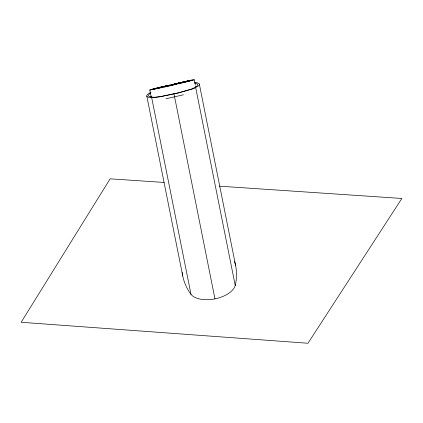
<?xml version="1.0" encoding="UTF-8"?>
<svg xmlns="http://www.w3.org/2000/svg" width="423" height="423" viewBox="0 0 423 423"><rect width="100%" height="100%" fill="white"/><g stroke="black" fill="none" stroke-linecap="round" stroke-linejoin="round"><path stroke-width="0.63" d="M150.979 92.796L149.837 93.615A197.15 12.949 -12.8 0 0 151.741 97.153L155.209 97.258L161.263 96.428L178.474 92.817L192.365 88.825L196.505 86.44A197.055 12.944 -12.8 0 0 194.628 83.077M150.535 96.677L151.297 96.132M150.255 92.563L148.108 93.991A198.836 13.06 -12.8 0 0 151.72 97.745L160.132 96.777L178.903 92.838L193.956 88.518L198.234 86.059A198.842 13.06 -12.8 0 0 194.702 82.48M156.008 88.254L150.482 89.745A207.635 1.285 -13 0 0 152.544 89.597L162.168 87.482M183.423 94.805L165.906 98.781M158.154 87.709L189.647 80.55A207.233 1.285 -13 0 1 192.914 80.227L183.296 82.601M185.353 82.115L192.666 80.079L151.677 89.539L159.571 88.058M183.587 82.564L168.211 86.133M178.495 83.733L181.33 83.067M174.503 84.034L187.733 80.983L174.535 84.029M176.275 84.272L164.362 87.011M160.872 87.804L165.694 86.683M164.135 182.456L110.139 178.818L21.15 322.278L307.96 343.254L401.85 198.466L219.447 186.178M151.217 96.941L149.784 90.014M199.344 84.087L235.553 265.284M194.289 79.746L195.336 84.997M195.722 87.757L235.241 285.541A23.445 12.457 -11.3 0 1 214.953 298.876A23.445 12.457 -11.3 0 1 191.016 294.445A154.458 82.078 -11.3 0 1 182.213 272.534M174.012 93.991L214.953 298.876M151.709 97.745L191.016 294.445M146.792 96.01L182.741 275.923M234.532 261.419A154.458 82.078 -11.3 0 1 235.241 285.541M195.326 86.144A197.055 12.944 -12.8 0 1 196.219 86.313M154.548 88.693L152.153 89.348L168.999 85.462L154.548 88.693M159.894 87.312L155.854 88.338L169.464 85.197L159.894 87.312M189.298 80.671L174.863 84.003L192.021 80.148L189.298 80.671"/></g></svg>
